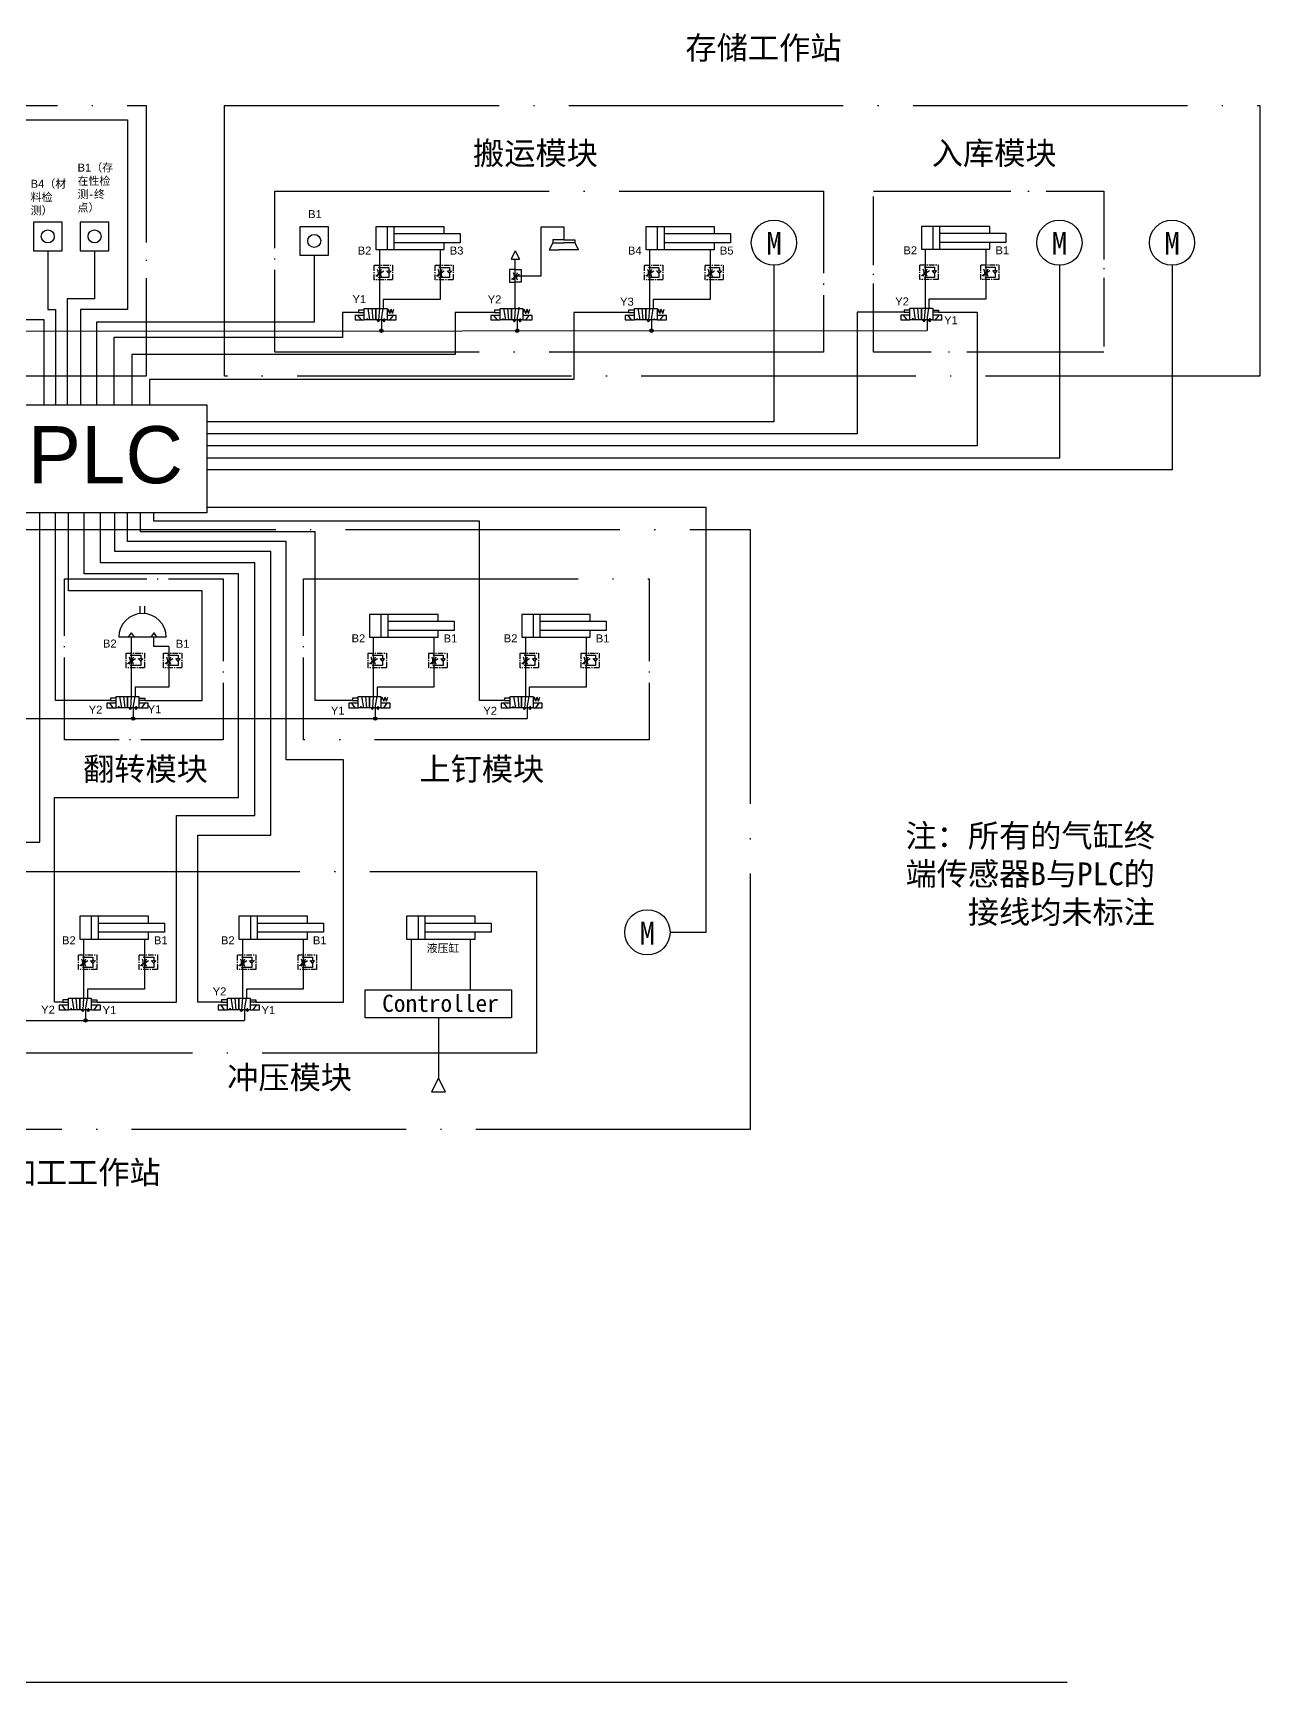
# Model space of a CAD drawing. Header units: inches. Extents: x 59 to 229, y -71 to 74.
# Drawn here: x 121.9 to 229.2, y -70.6 to 73.7 of the extents above; entities that cross this region are included whole.
import ezdxf

# ---------------------------------------------------------------- set-up
doc = ezdxf.new("R2010")
doc.units = ezdxf.units.IN
doc.header["$MEASUREMENT"] = 0
doc.linetypes.add('ACAD_ISO04W100', pattern=[30, 24, -3, 0, -3])
doc.layers.get('0').update_dxf_attribs({"lineweight": 25})
doc.layers.add('虚线', color=7, linetype='ACAD_ISO04W100', lineweight=25)
doc.styles.get("Standard").update_dxf_attribs({"font": 'arial.ttf'})

msp = doc.modelspace()

# ---------------------------------------------------------------- hatches: boundary and pattern name
h = msp.add_hatch(color=256)
h.dxf.hatch_style = 1
h.paths.add_polyline_path([(152.28, 53.18, 1), (152.18, 53.18, 1)])
h = msp.add_hatch(color=256)
h.dxf.hatch_style = 1
h.paths.add_polyline_path([(152.28, 52.28, 1), (152.18, 52.28, 1)])
h = msp.add_hatch(color=256)
h.dxf.hatch_style = 1
h.paths.add_polyline_path([(157.58, 53.18, 1), (157.48, 53.18, 1)])
h = msp.add_hatch(color=256)
h.dxf.hatch_style = 1
h.paths.add_polyline_path([(157.58, 52.28, 1), (157.48, 52.28, 1)])
h = msp.add_hatch(color=256)
h.dxf.hatch_style = 1
h.paths.add_polyline_path([(175.9, 53.18, 1), (175.8, 53.18, 1)])
h = msp.add_hatch(color=256)
h.dxf.hatch_style = 1
h.paths.add_polyline_path([(175.9, 52.28, 1), (175.8, 52.28, 1)])
h = msp.add_hatch(color=256)
h.dxf.hatch_style = 1
h.paths.add_polyline_path([(181.2, 53.18, 1), (181.1, 53.18, 1)])
h = msp.add_hatch(color=256)
h.dxf.hatch_style = 1
h.paths.add_polyline_path([(181.2, 52.28, 1), (181.1, 52.28, 1)])
h = msp.add_hatch(color=256)
h.dxf.hatch_style = 1
h.paths.add_polyline_path([(200, 53.2, 1), (199.9, 53.2, 1)])
h = msp.add_hatch(color=256)
h.dxf.hatch_style = 1
h.paths.add_polyline_path([(200, 52.3, 1), (199.9, 52.3, 1)])
h = msp.add_hatch(color=256)
h.dxf.hatch_style = 1
h.paths.add_polyline_path([(205.3, 53.2, 1), (205.2, 53.2, 1)])
h = msp.add_hatch(color=256)
h.dxf.hatch_style = 1
h.paths.add_polyline_path([(205.3, 52.3, 1), (205.2, 52.3, 1)])
h = msp.add_hatch(color=256)
h.dxf.hatch_style = 1
h.paths.add_polyline_path([(152.55, 47.64, 1), (152.25, 47.64, 1)])
h = msp.add_hatch(color=256)
h.dxf.hatch_style = 1
h.paths.add_polyline_path([(164.43, 47.64, 1), (164.13, 47.64, 1)])
h = msp.add_hatch(color=256)
h.dxf.hatch_style = 1
h.paths.add_polyline_path([(176.17, 47.64, 1), (175.87, 47.64, 1)])
h = msp.add_hatch(color=256)
h.dxf.hatch_style = 1
h.paths.add_polyline_path([(130.58, 19.26, 1), (130.48, 19.26, 1)])
h = msp.add_hatch(color=256)
h.dxf.hatch_style = 1
h.paths.add_polyline_path([(133.85, 19.26, 1), (133.75, 19.26, 1)])
h = msp.add_hatch(color=256)
h.dxf.hatch_style = 1
h.paths.add_polyline_path([(151.74, 19.26, 1), (151.64, 19.26, 1)])
h = msp.add_hatch(color=256)
h.dxf.hatch_style = 1
h.paths.add_polyline_path([(157.04, 19.26, 1), (156.94, 19.26, 1)])
h = msp.add_hatch(color=256)
h.dxf.hatch_style = 1
h.paths.add_polyline_path([(165.04, 19.26, 1), (164.94, 19.26, 1)])
h = msp.add_hatch(color=256)
h.dxf.hatch_style = 1
h.paths.add_polyline_path([(170.35, 19.26, 1), (170.25, 19.26, 1)])
h = msp.add_hatch(color=256)
h.dxf.hatch_style = 1
h.paths.add_polyline_path([(130.58, 18.36, 1), (130.48, 18.36, 1)])
h = msp.add_hatch(color=256)
h.dxf.hatch_style = 1
h.paths.add_polyline_path([(133.85, 18.36, 1), (133.75, 18.36, 1)])
h = msp.add_hatch(color=256)
h.dxf.hatch_style = 1
h.paths.add_polyline_path([(151.74, 18.36, 1), (151.64, 18.36, 1)])
h = msp.add_hatch(color=256)
h.dxf.hatch_style = 1
h.paths.add_polyline_path([(157.04, 18.36, 1), (156.94, 18.36, 1)])
h = msp.add_hatch(color=256)
h.dxf.hatch_style = 1
h.paths.add_polyline_path([(165.04, 18.36, 1), (164.94, 18.36, 1)])
h = msp.add_hatch(color=256)
h.dxf.hatch_style = 1
h.paths.add_polyline_path([(170.35, 18.36, 1), (170.25, 18.36, 1)])
h = msp.add_hatch(color=256)
h.dxf.hatch_style = 1
h.paths.add_polyline_path([(130.85, 13.71, 1), (130.55, 13.71, 1)])
h = msp.add_hatch(color=256)
h.dxf.hatch_style = 1
h.paths.add_polyline_path([(152.01, 13.71, 1), (151.71, 13.71, 1)])
h = msp.add_hatch(color=256)
h.dxf.hatch_style = 1
h.paths.add_polyline_path([(126.41, -7.16, 1), (126.31, -7.16, 1)])
h = msp.add_hatch(color=256)
h.dxf.hatch_style = 1
h.paths.add_polyline_path([(131.72, -7.16, 1), (131.62, -7.16, 1)])
h = msp.add_hatch(color=256)
h.dxf.hatch_style = 1
h.paths.add_polyline_path([(140.31, -7.16, 1), (140.21, -7.16, 1)])
h = msp.add_hatch(color=256)
h.dxf.hatch_style = 1
h.paths.add_polyline_path([(145.62, -7.16, 1), (145.52, -7.16, 1)])
h = msp.add_hatch(color=256)
h.dxf.hatch_style = 1
h.paths.add_polyline_path([(126.41, -8.06, 1), (126.31, -8.06, 1)])
h = msp.add_hatch(color=256)
h.dxf.hatch_style = 1
h.paths.add_polyline_path([(131.72, -8.06, 1), (131.62, -8.06, 1)])
h = msp.add_hatch(color=256)
h.dxf.hatch_style = 1
h.paths.add_polyline_path([(140.31, -8.06, 1), (140.21, -8.06, 1)])
h = msp.add_hatch(color=256)
h.dxf.hatch_style = 1
h.paths.add_polyline_path([(145.62, -8.06, 1), (145.52, -8.06, 1)])
h = msp.add_hatch(color=256)
h.dxf.hatch_style = 1
h.paths.add_polyline_path([(126.68, -12.7, 1), (126.38, -12.7, 1)])

# ---------------------------------------------------------------- linework, layer by layer
for p, q in [((73.52, 66.08), (130.2, 66.08)), ((130.2, 66.08), (130.2, 49.49)), ((151.9, 56.74), (151.9, 54.74)), ((157.9, 56.74), (151.9, 56.74)), ((152.9, 56.74), (152.9, 54.74)), ((153.5, 56.74), (153.5, 54.74)), ((157.9, 56.14), (157.9, 56.74)), ((175.52, 56.74), (175.52, 54.74)), ((181.52, 56.74), (175.52, 56.74)), ((176.52, 56.74), (176.52, 54.74)), ((177.12, 56.74), (177.12, 54.74)), ((181.52, 56.14), (181.52, 56.74)), ((199.62, 56.77), (199.62, 54.77)), ((205.62, 56.77), (199.62, 56.77)), ((200.62, 56.77), (200.62, 54.77)), ((201.22, 56.77), (201.22, 54.77)), ((205.62, 56.17), (205.62, 56.77)), ((153.5, 56.14), (159.29, 56.14)), ((159.29, 55.34), (153.5, 55.34)), ((157.9, 54.74), (157.9, 55.34)), ((159.29, 56.14), (159.29, 55.34)), ((177.12, 56.14), (182.92, 56.14)), ((182.92, 55.34), (177.12, 55.34)), ((181.52, 54.74), (181.52, 55.34)), ((182.92, 56.14), (182.92, 55.34)), ((201.22, 56.17), (207.01, 56.17)), ((207.01, 55.37), (201.22, 55.37)), ((205.62, 54.77), (205.62, 55.37)), ((207.01, 56.17), (207.01, 55.37)), ((123.23, 54.64), (123.23, 49.49)), ((127.32, 54.64), (127.32, 50.44)), ((151.9, 54.74), (157.9, 54.74)), ((152.23, 54.74), (152.23, 53.92)), ((152.23, 53.92), (152.23, 53.22)), ((157.53, 54.74), (157.53, 53.85)), ((157.53, 53.92), (157.53, 53.22)), ((157.53, 53.85), (157.53, 53.22)), ((175.52, 54.74), (181.52, 54.74)), ((175.85, 54.74), (175.85, 53.92)), ((175.85, 53.92), (175.85, 53.22)), ((181.15, 54.74), (181.15, 53.85)), ((181.15, 53.92), (181.15, 53.22)), ((181.15, 53.85), (181.15, 53.22)), ((199.62, 54.77), (205.62, 54.77)), ((199.95, 54.77), (199.95, 53.95)), ((199.95, 53.95), (199.95, 53.24)), ((205.25, 54.77), (205.25, 53.87)), ((205.25, 53.95), (205.25, 53.24)), ((205.25, 53.87), (205.25, 53.24)), ((151.9, 52.44), (152.6, 52.88)), ((152.23, 53.22), (152.23, 52.22)), ((152.23, 53.18), (153.05, 53.18)), ((153.05, 52.28), (152.23, 52.28)), ((152.23, 52.22), (152.23, 49.58)), ((153.05, 52.66), (152.84, 52.88)), ((153.05, 53.18), (153.05, 52.91)), ((153.05, 52.66), (153.25, 52.88)), ((153.05, 52.66), (153.05, 52.28)), ((157.21, 52.44), (157.9, 52.88)), ((157.53, 53.22), (157.53, 52.22)), ((157.53, 53.18), (158.35, 53.18)), ((158.35, 52.28), (157.53, 52.28)), ((157.53, 52.22), (157.53, 50.68)), ((158.35, 52.66), (158.15, 52.88)), ((158.35, 53.18), (158.35, 52.91)), ((158.35, 52.66), (158.56, 52.88)), ((158.35, 52.66), (158.35, 52.28)), ((163.79, 52.16), (164.48, 52.6)), ((175.52, 52.44), (176.22, 52.88)), ((175.85, 53.22), (175.85, 52.22)), ((175.85, 53.18), (176.67, 53.18)), ((176.67, 52.28), (175.85, 52.28)), ((175.85, 52.22), (175.85, 49.58)), ((176.67, 52.66), (176.46, 52.88)), ((176.67, 53.18), (176.67, 52.91)), ((176.67, 52.66), (176.88, 52.88)), ((176.67, 52.66), (176.67, 52.28)), ((180.83, 52.44), (181.52, 52.88)), ((181.15, 53.22), (181.15, 52.22)), ((181.15, 53.18), (181.97, 53.18)), ((181.97, 52.28), (181.15, 52.28)), ((181.15, 52.22), (181.15, 50.68)), ((181.97, 52.66), (181.77, 52.88)), ((181.97, 53.18), (181.97, 52.91)), ((181.97, 52.66), (182.18, 52.88)), ((181.97, 52.66), (181.97, 52.28)), ((186.73, 53.37), (186.73, 39.67)), ((199.62, 52.47), (200.32, 52.9)), ((199.95, 53.24), (199.95, 52.24)), ((199.95, 53.2), (200.77, 53.2)), ((200.77, 52.3), (199.95, 52.3)), ((199.95, 52.24), (199.95, 49.6)), ((200.77, 52.68), (200.56, 52.9)), ((200.77, 53.2), (200.77, 52.93)), ((200.77, 52.68), (200.97, 52.9)), ((200.77, 52.68), (200.77, 52.3)), ((204.93, 52.47), (205.62, 52.9)), ((205.25, 53.24), (205.25, 52.24)), ((205.25, 53.2), (206.07, 53.2)), ((206.07, 52.3), (205.25, 52.3)), ((205.25, 52.24), (205.25, 50.7)), ((206.07, 52.68), (205.87, 52.9)), ((206.07, 53.2), (206.07, 52.93)), ((206.07, 52.68), (206.28, 52.9)), ((206.07, 52.68), (206.07, 52.3)), ((211.69, 53.37), (211.69, 36.48)), ((221.54, 53.37), (221.54, 35.46)), ((146.53, 51.82), (146.53, 48.38)), ((157.53, 50.68), (157.53, 50.37)), ((181.15, 50.68), (181.15, 50.37)), ((205.25, 50.7), (205.25, 50.4)), ((123.23, 49.49), (123.9, 49.49)), ((123.9, 49.49), (123.9, 41.15)), ((124.93, 50.44), (124.93, 41.15)), ((127.32, 50.44), (124.93, 50.44)), ((130.2, 49.49), (126.09, 49.49)), ((126.09, 49.49), (126.09, 41.15)), ((148.99, 49.23), (148.99, 47.04)), ((150.9, 49.43), (150.4, 49.43)), ((150.4, 49.43), (150.4, 49.23)), ((150.4, 49.23), (150.9, 49.23)), ((150.9, 49.58), (151.9, 49.58)), ((150.9, 48.58), (150.9, 49.58)), ((151.4, 48.58), (151.23, 49.58)), ((151.56, 49.58), (151.65, 48.58)), ((151.9, 49.58), (151.9, 48.58)), ((151.9, 49.58), (152.9, 49.58)), ((151.9, 48.58), (151.9, 49.58)), ((152.23, 49.58), (152.15, 48.58)), ((152.4, 48.58), (152.56, 49.58)), ((157.53, 50.37), (152.56, 50.37)), ((152.56, 50.37), (152.56, 49.58)), ((152.9, 49.58), (152.9, 48.58)), ((158.84, 49.23), (158.84, 45.55)), ((162.78, 49.43), (162.28, 49.43)), ((162.28, 49.43), (162.28, 49.23)), ((162.28, 49.23), (162.78, 49.23)), ((162.78, 49.58), (163.78, 49.58)), ((162.78, 48.58), (162.78, 49.58)), ((163.28, 48.58), (163.11, 49.58)), ((163.44, 49.58), (163.53, 48.58)), ((163.78, 49.58), (163.78, 48.58)), ((163.78, 49.58), (164.78, 49.58)), ((163.78, 48.58), (163.78, 49.58)), ((164.11, 49.58), (164.03, 48.58)), ((164.28, 48.58), (164.44, 49.58)), ((164.39, 49.68), (164.44, 49.68)), ((164.44, 49.58), (164.44, 49.68)), ((164.44, 49.68), (164.49, 49.68)), ((164.78, 49.58), (164.78, 48.58)), ((174.02, 49.23), (169.22, 49.23)), ((169.22, 49.23), (169.22, 43.36)), ((174.52, 49.43), (174.02, 49.43)), ((174.02, 49.43), (174.02, 49.23)), ((174.02, 49.23), (174.52, 49.23)), ((174.52, 49.58), (175.52, 49.58)), ((174.52, 48.58), (174.52, 49.58)), ((175.02, 48.58), (174.85, 49.58)), ((175.18, 49.58), (175.27, 48.58)), ((175.52, 49.58), (175.52, 48.58)), ((175.52, 49.58), (176.52, 49.58)), ((175.52, 48.58), (175.52, 49.58)), ((175.85, 49.58), (175.77, 48.58)), ((176.02, 48.58), (176.18, 49.58)), ((181.15, 50.37), (176.18, 50.37)), ((176.18, 50.37), (176.18, 49.58)), ((176.52, 49.58), (176.52, 48.58)), ((198.12, 49.25), (194, 49.25)), ((194, 49.25), (194, 38.62)), ((198.62, 49.45), (198.12, 49.45)), ((198.12, 49.45), (198.12, 49.25)), ((198.12, 49.25), (198.62, 49.25)), ((198.62, 49.6), (199.62, 49.6)), ((198.62, 48.6), (198.62, 49.6)), ((199.12, 48.6), (198.95, 49.6)), ((199.28, 49.6), (199.37, 48.6)), ((199.62, 49.6), (199.62, 48.6)), ((199.62, 49.6), (200.62, 49.6)), ((199.62, 48.6), (199.62, 49.6)), ((199.95, 49.6), (199.87, 48.6)), ((200.12, 48.6), (200.28, 49.6)), ((205.25, 50.4), (200.28, 50.4)), ((200.28, 50.4), (200.28, 49.6)), ((200.62, 49.6), (200.62, 48.6)), ((200.62, 49.45), (201.12, 49.45)), ((201.12, 49.25), (200.62, 49.25)), ((201.12, 49.45), (201.12, 49.25)), ((201.12, 49.25), (204.49, 49.25)), ((204.49, 49.25), (204.49, 37.56)), ((66.54, 47.54), (200.12, 47.66)), ((119.3, 48.62), (122.87, 48.62)), ((122.87, 48.62), (122.87, 41.15)), ((146.53, 48.38), (127.5, 48.38)), ((127.5, 48.38), (127.5, 41.15)), ((150.65, 48.58), (150.35, 48.98)), ((151.9, 48.58), (150.9, 48.58)), ((151.1, 48.68), (151.15, 48.68)), ((151.15, 48.58), (151.15, 48.68)), ((151.15, 48.68), (151.2, 48.68)), ((152.9, 48.58), (151.9, 48.58)), ((152.15, 48.41), (152.03, 48.58)), ((152.15, 48.41), (152.26, 48.58)), ((152.4, 48.58), (152.4, 47.64)), ((152.65, 48.41), (152.53, 48.58)), ((152.6, 48.68), (152.65, 48.68)), ((152.65, 48.58), (152.65, 48.68)), ((152.65, 48.68), (152.7, 48.68)), ((152.65, 48.41), (152.76, 48.58)), ((153.15, 48.58), (153.45, 48.98)), ((162.54, 48.58), (162.23, 48.98)), ((163.78, 48.58), (162.78, 48.58)), ((162.98, 48.68), (163.03, 48.68)), ((163.03, 48.58), (163.03, 48.68)), ((163.03, 48.68), (163.08, 48.68)), ((164.78, 48.58), (163.78, 48.58)), ((164.03, 48.41), (163.92, 48.58)), ((164.03, 48.41), (164.15, 48.58)), ((164.28, 48.58), (164.28, 47.64)), ((164.53, 48.41), (164.42, 48.58)), ((164.48, 48.68), (164.53, 48.68)), ((164.53, 48.58), (164.53, 48.68)), ((164.53, 48.68), (164.58, 48.68)), ((164.53, 48.41), (164.65, 48.58)), ((165.03, 48.58), (165.33, 48.98)), ((174.27, 48.58), (173.97, 48.98)), ((175.52, 48.58), (174.52, 48.58)), ((174.72, 48.68), (174.77, 48.68)), ((174.77, 48.58), (174.77, 48.68)), ((174.77, 48.68), (174.82, 48.68)), ((176.52, 48.58), (175.52, 48.58)), ((175.77, 48.41), (175.65, 48.58)), ((175.77, 48.41), (175.89, 48.58)), ((176.02, 48.58), (176.02, 47.64)), ((176.22, 48.68), (176.27, 48.68)), ((176.27, 48.58), (176.27, 48.68)), ((176.27, 48.68), (176.32, 48.68)), ((176.77, 48.58), (177.07, 48.98)), ((198.37, 48.6), (198.07, 49)), ((199.62, 48.6), (198.62, 48.6)), ((198.82, 48.7), (198.87, 48.7)), ((198.87, 48.6), (198.87, 48.7)), ((198.87, 48.7), (198.92, 48.7)), ((200.62, 48.6), (199.62, 48.6)), ((199.87, 48.43), (199.75, 48.6)), ((199.87, 48.43), (199.99, 48.6)), ((200.12, 48.6), (200.12, 47.66)), ((200.37, 48.43), (200.25, 48.6)), ((200.32, 48.7), (200.37, 48.7)), ((200.37, 48.6), (200.37, 48.7)), ((200.37, 48.7), (200.42, 48.7)), ((200.37, 48.43), (200.49, 48.6)), ((200.87, 48.6), (201.17, 49)), ((148.99, 47.04), (129, 47.04)), ((129, 47.04), (129, 41.15)), ((158.84, 45.55), (130.58, 45.55)), ((130.58, 45.55), (130.58, 41.15)), ((169.22, 43.36), (132.12, 43.36)), ((132.12, 43.36), (132.12, 41.15)), ((119.59, 41.15), (137.14, 41.15)), ((137.14, 41.15), (137.14, 31.71)), ((186.73, 39.67), (137.14, 39.67)), ((194, 38.62), (137.14, 38.62)), ((204.49, 37.56), (137.14, 37.56)), ((211.69, 36.48), (137.14, 36.48)), ((221.54, 35.46), (137.14, 35.46)), ((137.14, 32.2), (180.81, 32.2)), ((180.81, -4.99), (180.81, 32.2)), ((137.14, 31.71), (119.59, 31.71)), ((122.54, 2.91), (122.54, 31.71)), ((123.9, 15.3), (123.9, 31.71)), ((125.04, 24.89), (125.04, 31.71)), ((126.41, 26.38), (126.41, 31.71)), ((127.85, 27.34), (127.85, 31.71)), ((129.09, 28.32), (129.09, 31.71)), ((130.19, 29.21), (130.19, 31.71)), ((131.33, 30.03), (131.33, 31.71)), ((132.51, 30.98), (132.51, 31.71)), ((160.99, 30.98), (132.51, 30.98)), ((160.99, 15.3), (160.99, 30.98)), ((144.06, 29.21), (130.19, 29.21)), ((146.62, 30.03), (131.33, 30.03)), ((144.06, 10.09), (144.06, 29.21)), ((146.62, 15.3), (146.62, 30.03)), ((142.73, 28.32), (129.09, 28.32)), ((142.73, 3.5), (142.73, 28.32)), ((139.89, 26.38), (126.41, 26.38)), ((141.32, 27.34), (127.85, 27.34)), ((139.89, 6.79), (139.89, 26.38)), ((141.32, 5.23), (141.32, 27.34)), ((136.74, 24.89), (125.04, 24.89)), ((136.74, 15.3), (136.74, 24.89)), ((131.31, 22.88), (131.31, 23.53)), ((131.7, 22.88), (131.7, 23.53)), ((151.36, 22.82), (151.36, 20.82)), ((157.36, 22.82), (151.36, 22.82)), ((152.36, 22.82), (152.36, 20.82)), ((152.96, 22.82), (152.96, 20.82)), ((152.96, 22.22), (158.75, 22.22)), ((157.36, 22.22), (157.36, 22.82)), ((158.75, 22.22), (158.75, 21.42)), ((164.67, 22.82), (164.67, 20.82)), ((170.67, 22.82), (164.67, 22.82)), ((165.67, 22.82), (165.67, 20.82)), ((166.27, 22.82), (166.27, 20.82)), ((166.27, 22.22), (172.06, 22.22)), ((170.67, 22.22), (170.67, 22.82)), ((172.06, 22.22), (172.06, 21.42)), ((133.58, 20.82), (129.43, 20.82)), ((130.53, 21.21), (130.27, 20.82)), ((130.53, 21.21), (130.79, 20.82)), ((130.53, 20.82), (130.53, 19.29)), ((132.49, 21.21), (132.23, 20.82)), ((132.49, 21.21), (132.74, 20.82)), ((132.49, 20), (132.49, 20.82)), ((151.36, 20.82), (157.36, 20.82)), ((151.69, 20.82), (151.69, 20)), ((158.75, 21.42), (152.96, 21.42)), ((156.99, 20.82), (156.99, 19.92)), ((157.36, 20.82), (157.36, 21.42)), ((164.67, 20.82), (170.67, 20.82)), ((164.99, 20.82), (164.99, 20)), ((172.06, 21.42), (166.27, 21.42)), ((170.3, 20.82), (170.3, 19.92)), ((170.67, 20.82), (170.67, 21.42)), ((130.21, 18.52), (130.9, 18.96)), ((130.53, 19.29), (130.53, 18.29)), ((130.53, 19.26), (131.35, 19.26)), ((131.35, 18.74), (131.14, 18.95)), ((131.35, 19.26), (131.35, 18.98)), ((131.35, 18.74), (131.56, 18.95)), ((133.8, 20), (132.49, 20)), ((133.48, 18.52), (134.17, 18.96)), ((133.8, 20), (133.8, 19.29)), ((133.8, 19.92), (133.8, 19.29)), ((133.8, 19.29), (133.8, 18.29)), ((133.8, 19.26), (134.62, 19.26)), ((134.62, 18.74), (134.41, 18.95)), ((134.62, 19.26), (134.62, 18.98)), ((134.62, 18.74), (134.83, 18.95)), ((151.36, 18.52), (152.05, 18.96)), ((151.69, 20), (151.69, 19.29)), ((151.69, 19.29), (151.69, 18.29)), ((151.69, 19.26), (152.51, 19.26)), ((152.51, 18.74), (152.3, 18.95)), ((152.51, 19.26), (152.51, 18.98)), ((152.51, 18.74), (152.71, 18.95)), ((156.67, 18.52), (157.36, 18.96)), ((156.99, 20), (156.99, 19.29)), ((156.99, 19.92), (156.99, 19.29)), ((156.99, 19.29), (156.99, 18.29)), ((156.99, 19.26), (157.81, 19.26)), ((157.81, 18.74), (157.61, 18.95)), ((157.81, 19.26), (157.81, 18.98)), ((157.81, 18.74), (158.02, 18.95)), ((164.67, 18.52), (165.36, 18.96)), ((164.99, 20), (164.99, 19.29)), ((164.99, 19.29), (164.99, 18.29)), ((164.99, 19.26), (165.81, 19.26)), ((165.81, 18.74), (165.61, 18.95)), ((165.81, 19.26), (165.81, 18.98)), ((165.81, 18.74), (166.02, 18.95)), ((169.98, 18.52), (170.67, 18.96)), ((170.3, 20), (170.3, 19.29)), ((170.3, 19.92), (170.3, 19.29)), ((170.3, 19.29), (170.3, 18.29)), ((170.3, 19.26), (171.12, 19.26)), ((171.12, 18.74), (170.91, 18.95)), ((171.12, 19.26), (171.12, 18.98)), ((171.12, 18.74), (171.33, 18.95)), ((131.35, 18.36), (130.53, 18.36)), ((130.53, 18.29), (130.53, 15.65)), ((131.35, 18.74), (131.35, 18.36)), ((134.62, 18.36), (133.8, 18.36)), ((133.8, 18.29), (133.8, 16.75)), ((134.62, 18.74), (134.62, 18.36)), ((152.51, 18.36), (151.69, 18.36)), ((151.69, 18.29), (151.69, 15.65)), ((152.51, 18.74), (152.51, 18.36)), ((157.81, 18.36), (156.99, 18.36)), ((156.99, 18.29), (156.99, 16.75)), ((157.81, 18.74), (157.81, 18.36)), ((165.81, 18.36), (164.99, 18.36)), ((164.99, 18.29), (164.99, 15.65)), ((165.81, 18.74), (165.81, 18.36)), ((171.12, 18.36), (170.3, 18.36)), ((170.3, 18.29), (170.3, 16.75)), ((171.12, 18.74), (171.12, 18.36)), ((133.8, 16.45), (130.86, 16.45)), ((130.86, 16.45), (130.86, 15.65)), ((133.8, 16.75), (133.8, 16.45)), ((156.99, 16.45), (152.02, 16.45)), ((152.02, 16.45), (152.02, 15.65)), ((156.99, 16.75), (156.99, 16.45)), ((170.3, 16.45), (165.32, 16.45)), ((165.32, 16.45), (165.32, 15.65)), ((170.3, 16.75), (170.3, 16.45)), ((128.7, 15.3), (123.9, 15.3)), ((128.95, 14.65), (128.65, 15.05)), ((129.2, 15.5), (128.7, 15.5)), ((128.7, 15.5), (128.7, 15.3)), ((128.7, 15.3), (129.2, 15.3)), ((129.2, 15.65), (130.2, 15.65)), ((129.2, 14.65), (129.2, 15.65)), ((130.2, 14.65), (129.2, 14.65)), ((129.4, 14.75), (129.45, 14.75)), ((129.45, 14.65), (129.45, 14.75)), ((129.45, 14.75), (129.5, 14.75)), ((129.7, 14.65), (129.53, 15.65)), ((129.86, 15.65), (129.95, 14.65)), ((130.2, 15.65), (130.2, 14.65)), ((130.2, 15.65), (131.2, 15.65)), ((130.2, 14.65), (130.2, 15.65)), ((131.2, 14.65), (130.2, 14.65)), ((130.45, 14.49), (130.33, 14.65)), ((130.53, 15.65), (130.45, 14.65)), ((130.45, 14.49), (130.57, 14.65)), ((130.7, 14.65), (130.86, 15.65)), ((130.7, 14.65), (130.7, 13.71)), ((130.95, 14.49), (130.83, 14.65)), ((130.9, 14.75), (130.95, 14.75)), ((130.95, 14.65), (130.95, 14.75)), ((130.95, 14.75), (131, 14.75)), ((130.95, 14.49), (131.07, 14.65)), ((131.2, 15.65), (131.2, 14.65)), ((131.2, 15.5), (131.7, 15.5)), ((131.7, 15.3), (131.2, 15.3)), ((131.45, 14.65), (131.75, 15.05)), ((131.7, 15.5), (131.7, 15.3)), ((131.7, 15.3), (136.74, 15.3)), ((149.86, 15.3), (146.62, 15.3)), ((150.11, 14.65), (149.81, 15.05)), ((150.36, 15.5), (149.86, 15.5)), ((149.86, 15.5), (149.86, 15.3)), ((149.86, 15.3), (150.36, 15.3)), ((150.36, 15.65), (151.36, 15.65)), ((150.36, 14.65), (150.36, 15.65)), ((151.36, 14.65), (150.36, 14.65)), ((150.56, 14.75), (150.61, 14.75)), ((150.61, 14.65), (150.61, 14.75)), ((150.61, 14.75), (150.66, 14.75)), ((150.86, 14.65), (150.69, 15.65)), ((151.02, 15.65), (151.11, 14.65)), ((151.36, 15.65), (151.36, 14.65)), ((151.36, 15.65), (152.36, 15.65)), ((151.36, 14.65), (151.36, 15.65)), ((152.36, 14.65), (151.36, 14.65)), ((151.61, 14.49), (151.49, 14.65)), ((151.69, 15.65), (151.61, 14.65)), ((151.61, 14.49), (151.72, 14.65)), ((151.86, 14.65), (152.02, 15.65)), ((151.86, 14.65), (151.86, 13.71)), ((152.11, 14.49), (151.99, 14.65)), ((152.06, 14.75), (152.11, 14.75)), ((152.11, 14.65), (152.11, 14.75)), ((152.11, 14.75), (152.16, 14.75)), ((152.11, 14.49), (152.22, 14.65)), ((152.36, 15.65), (152.36, 14.65)), ((152.6, 14.65), (152.91, 15.05)), ((163.16, 15.3), (160.99, 15.3)), ((163.42, 14.65), (163.12, 15.05)), ((163.66, 15.5), (163.16, 15.5)), ((163.16, 15.5), (163.16, 15.3)), ((163.16, 15.3), (163.66, 15.3)), ((163.66, 15.65), (164.66, 15.65)), ((163.66, 14.65), (163.66, 15.65)), ((164.66, 14.65), (163.66, 14.65)), ((163.86, 14.75), (163.91, 14.75)), ((163.91, 14.65), (163.91, 14.75)), ((163.91, 14.75), (163.96, 14.75)), ((164.16, 14.65), (163.99, 15.65)), ((164.32, 15.65), (164.41, 14.65)), ((164.66, 15.65), (164.66, 14.65)), ((164.66, 15.65), (165.66, 15.65)), ((164.66, 14.65), (164.66, 15.65)), ((165.66, 14.65), (164.66, 14.65)), ((164.91, 14.49), (164.8, 14.65)), ((164.99, 15.65), (164.91, 14.65)), ((164.91, 14.49), (165.03, 14.65)), ((165.16, 14.65), (165.32, 15.65)), ((165.16, 14.65), (165.16, 13.71)), ((165.41, 14.49), (165.3, 14.65)), ((165.36, 14.75), (165.41, 14.75)), ((165.41, 14.65), (165.41, 14.75)), ((165.41, 14.75), (165.46, 14.75)), ((165.41, 14.49), (165.53, 14.65)), ((165.66, 15.65), (165.66, 14.65)), ((165.91, 14.65), (166.21, 15.05)), ((66.39, 13.71), (165.16, 13.71)), ((149.09, 10.09), (144.06, 10.09)), ((149.09, -11.11), (149.09, 10.09)), ((123.81, -11.11), (123.81, 6.79)), ((123.81, 6.79), (139.89, 6.79)), ((134.49, -11.11), (134.49, 5.23)), ((134.49, 5.23), (141.32, 5.23)), ((100.41, 2.91), (122.54, 2.91)), ((136.34, -11.11), (136.34, 3.5)), ((136.34, 3.5), (142.73, 3.5)), ((126.03, -3.59), (126.03, -5.59)), ((132.03, -3.59), (126.03, -3.59)), ((127.03, -3.59), (127.03, -5.59)), ((127.63, -3.59), (127.63, -5.59)), ((127.63, -4.19), (133.43, -4.19)), ((132.03, -4.19), (132.03, -3.59)), ((133.43, -4.19), (133.43, -4.99)), ((139.94, -3.59), (139.94, -5.59)), ((145.94, -3.59), (139.94, -3.59)), ((140.94, -3.59), (140.94, -5.59)), ((141.54, -3.59), (141.54, -5.59)), ((141.54, -4.19), (147.33, -4.19)), ((145.94, -4.19), (145.94, -3.59)), ((147.33, -4.19), (147.33, -4.99)), ((154.61, -3.59), (154.61, -5.59)), ((160.61, -3.59), (154.61, -3.59)), ((155.61, -3.59), (155.61, -5.59)), ((156.21, -3.59), (156.21, -5.59)), ((156.21, -4.19), (162, -4.19)), ((160.61, -4.19), (160.61, -3.59)), ((162, -4.19), (162, -4.99)), ((126.03, -5.59), (132.03, -5.59)), ((126.36, -5.59), (126.36, -6.41)), ((133.43, -4.99), (127.63, -4.99)), ((131.67, -5.59), (131.67, -6.49)), ((132.03, -5.59), (132.03, -4.99)), ((139.94, -5.59), (145.94, -5.59)), ((140.26, -5.59), (140.26, -6.41)), ((147.33, -4.99), (141.54, -4.99)), ((145.57, -5.59), (145.57, -6.49)), ((145.94, -5.59), (145.94, -4.99)), ((154.61, -5.59), (160.61, -5.59)), ((155, -5.59), (155, -10.03)), ((162, -4.99), (156.21, -4.99)), ((160.15, -5.59), (160.15, -10.03)), ((160.61, -5.59), (160.61, -4.99)), ((177.63, -4.99), (180.81, -4.99)), ((126.36, -6.41), (126.36, -7.12)), ((126.36, -7.12), (126.36, -8.12)), ((126.36, -7.16), (127.18, -7.16)), ((127.18, -7.16), (127.18, -7.43)), ((131.67, -6.41), (131.67, -7.12)), ((131.67, -6.49), (131.67, -7.12)), ((131.67, -7.12), (131.67, -8.12)), ((131.67, -7.16), (132.49, -7.16)), ((132.49, -7.16), (132.49, -7.43)), ((140.26, -6.41), (140.26, -7.12)), ((140.26, -7.12), (140.26, -8.12)), ((140.26, -7.16), (141.08, -7.16)), ((141.08, -7.16), (141.08, -7.43)), ((145.57, -6.41), (145.57, -7.12)), ((145.57, -6.49), (145.57, -7.12)), ((145.57, -7.12), (145.57, -8.12)), ((145.57, -7.16), (146.39, -7.16)), ((146.39, -7.16), (146.39, -7.43)), ((126.04, -7.89), (126.73, -7.46)), ((127.18, -8.06), (126.36, -8.06)), ((126.36, -8.12), (126.36, -10.76)), ((127.18, -7.68), (126.97, -7.46)), ((127.18, -7.68), (127.39, -7.46)), ((127.18, -7.68), (127.18, -8.06)), ((131.34, -7.89), (132.03, -7.46)), ((132.49, -8.06), (131.67, -8.06)), ((131.67, -8.12), (131.67, -9.66)), ((132.49, -7.68), (132.28, -7.46)), ((132.49, -7.68), (132.69, -7.46)), ((132.49, -7.68), (132.49, -8.06)), ((139.94, -7.89), (140.63, -7.46)), ((141.08, -8.06), (140.26, -8.06)), ((140.26, -8.12), (140.26, -10.76)), ((141.08, -7.68), (140.87, -7.46)), ((141.08, -7.68), (141.29, -7.46)), ((141.08, -7.68), (141.08, -8.06)), ((145.24, -7.89), (145.94, -7.46)), ((146.39, -8.06), (145.57, -8.06)), ((145.57, -8.12), (145.57, -9.66)), ((146.39, -7.68), (146.18, -7.46)), ((146.39, -7.68), (146.59, -7.46)), ((146.39, -7.68), (146.39, -8.06)), ((131.67, -9.96), (126.69, -9.96)), ((126.69, -9.96), (126.69, -10.76)), ((131.67, -9.66), (131.67, -9.96)), ((145.57, -9.96), (140.59, -9.96)), ((140.59, -9.96), (140.59, -10.76)), ((145.57, -9.66), (145.57, -9.96)), ((124.53, -11.11), (123.81, -11.11)), ((124.78, -11.76), (124.48, -11.36)), ((125.03, -10.91), (124.53, -10.91)), ((124.53, -10.91), (124.53, -11.11)), ((124.53, -11.11), (125.03, -11.11)), ((125.03, -10.76), (126.03, -10.76)), ((125.03, -11.76), (125.03, -10.76)), ((125.53, -11.76), (125.36, -10.76)), ((125.69, -10.76), (125.78, -11.76)), ((126.03, -10.76), (126.03, -11.76)), ((126.03, -10.76), (127.03, -10.76)), ((126.03, -11.76), (126.03, -10.76)), ((126.36, -10.76), (126.28, -11.76)), ((126.53, -11.76), (126.69, -10.76)), ((127.03, -10.76), (127.03, -11.76)), ((127.03, -10.91), (127.53, -10.91)), ((127.53, -11.11), (127.03, -11.11)), ((127.28, -11.76), (127.58, -11.36)), ((127.53, -10.91), (127.53, -11.11)), ((127.53, -11.11), (134.49, -11.11)), ((138.43, -11.11), (136.34, -11.11)), ((138.68, -11.76), (138.38, -11.36)), ((138.93, -10.91), (138.43, -10.91)), ((138.43, -10.91), (138.43, -11.11)), ((138.43, -11.11), (138.93, -11.11)), ((138.93, -10.76), (139.93, -10.76)), ((138.93, -11.76), (138.93, -10.76)), ((139.43, -11.76), (139.26, -10.76)), ((139.59, -10.76), (139.68, -11.76)), ((139.93, -10.76), (139.93, -11.76)), ((139.93, -10.76), (140.93, -10.76)), ((139.93, -11.76), (139.93, -10.76)), ((140.26, -10.76), (140.18, -11.76)), ((140.43, -11.76), (140.59, -10.76)), ((140.93, -10.76), (140.93, -11.76)), ((140.93, -10.91), (141.43, -10.91)), ((141.43, -11.11), (140.93, -11.11)), ((141.18, -11.76), (141.48, -11.36)), ((141.43, -10.91), (141.43, -11.11)), ((141.43, -11.11), (149.09, -11.11)), ((66.39, -12.7), (140.43, -12.7)), ((126.03, -11.76), (125.03, -11.76)), ((125.23, -11.66), (125.28, -11.66)), ((125.28, -11.76), (125.28, -11.66)), ((125.28, -11.66), (125.33, -11.66)), ((127.03, -11.76), (126.03, -11.76)), ((126.28, -11.93), (126.16, -11.76)), ((126.28, -11.93), (126.4, -11.76)), ((126.53, -11.76), (126.53, -12.7)), ((126.78, -11.93), (126.66, -11.76)), ((126.73, -11.66), (126.78, -11.66)), ((126.78, -11.76), (126.78, -11.66)), ((126.78, -11.66), (126.83, -11.66)), ((126.78, -11.93), (126.9, -11.76)), ((139.93, -11.76), (138.93, -11.76)), ((139.13, -11.66), (139.18, -11.66)), ((139.18, -11.76), (139.18, -11.66)), ((139.18, -11.66), (139.23, -11.66)), ((140.93, -11.76), (139.93, -11.76)), ((140.18, -11.93), (140.06, -11.76)), ((140.18, -11.93), (140.3, -11.76)), ((140.43, -11.76), (140.43, -12.7)), ((140.68, -11.93), (140.56, -11.76)), ((140.63, -11.66), (140.68, -11.66)), ((140.68, -11.76), (140.68, -11.66)), ((140.68, -11.66), (140.73, -11.66)), ((140.68, -11.93), (140.8, -11.76)), ((157.38, -12.47), (157.38, -17.76)), ((113.58, -70.58), (212.36, -70.58))]:
    msp.add_line(p, q)
for points in [[(121.98, 54.64), (124.48, 54.64), (124.48, 57.14), (121.98, 57.14)], [(126.07, 54.64), (128.57, 54.64), (128.57, 57.14), (126.07, 57.14)], [(145.28, 54.24), (147.78, 54.24), (147.78, 56.74), (145.28, 56.74)], [(150.1, 48.58), (150.9, 48.58), (150.9, 48.98), (150.1, 48.98)], [(152.9, 48.58), (153.7, 48.58), (153.7, 48.98), (152.9, 48.98)], [(161.98, 48.58), (162.78, 48.58), (162.78, 48.98), (161.98, 48.98)], [(164.78, 48.58), (165.58, 48.58), (165.58, 48.98), (164.78, 48.98)], [(173.72, 48.58), (174.52, 48.58), (174.52, 48.98), (173.72, 48.98)], [(176.52, 48.58), (177.32, 48.58), (177.32, 48.98), (176.52, 48.98)], [(197.82, 48.6), (198.62, 48.6), (198.62, 49), (197.82, 49)], [(200.62, 48.6), (201.42, 48.6), (201.42, 49), (200.62, 49)], [(128.4, 14.65), (129.2, 14.65), (129.2, 15.05), (128.4, 15.05)], [(131.2, 14.65), (132, 14.65), (132, 15.05), (131.2, 15.05)], [(149.56, 14.65), (150.36, 14.65), (150.36, 15.05), (149.56, 15.05)], [(152.36, 14.65), (153.16, 14.65), (153.16, 15.05), (152.36, 15.05)], [(162.86, 14.65), (163.66, 14.65), (163.66, 15.05), (162.86, 15.05)], [(165.66, 14.65), (166.46, 14.65), (166.46, 15.05), (165.66, 15.05)], [(150.98, -10.03), (163.79, -10.03), (163.79, -12.47), (150.98, -12.47)], [(124.23, -11.76), (125.03, -11.76), (125.03, -11.36), (124.23, -11.36)], [(127.03, -11.76), (127.83, -11.76), (127.83, -11.36), (127.03, -11.36)], [(138.13, -11.76), (138.93, -11.76), (138.93, -11.36), (138.13, -11.36)], [(140.93, -11.76), (141.73, -11.76), (141.73, -11.36), (140.93, -11.36)]]:
    msp.add_lwpolyline(points, close=True)
for centre, radius in [((123.23, 55.89), 0.569), ((127.32, 55.89), 0.569), ((186.73, 55.34), 1.98), ((211.69, 55.34), 1.98), ((221.54, 55.34), 1.98), ((146.53, 55.49), 0.569), ((152.23, 53.18), 0.05), ((152.23, 52.28), 0.05), ((153.05, 52.81), 0.1), ((157.53, 53.18), 0.05), ((157.53, 52.28), 0.05), ((158.35, 52.81), 0.1), ((175.85, 53.18), 0.05), ((175.85, 52.28), 0.05), ((176.67, 52.81), 0.1), ((181.15, 53.18), 0.05), ((181.15, 52.28), 0.05), ((181.97, 52.81), 0.1), ((199.95, 53.2), 0.05), ((199.95, 52.3), 0.05), ((200.77, 52.83), 0.1), ((205.25, 53.2), 0.05), ((205.25, 52.3), 0.05), ((206.07, 52.83), 0.1), ((152.4, 47.64), 0.15), ((164.28, 47.64), 0.15), ((176.02, 47.64), 0.15), ((130.53, 19.26), 0.05), ((131.35, 18.88), 0.1), ((133.8, 19.26), 0.05), ((134.62, 18.88), 0.1), ((151.69, 19.26), 0.05), ((152.51, 18.88), 0.1), ((156.99, 19.26), 0.05), ((157.81, 18.88), 0.1), ((164.99, 19.26), 0.05), ((165.81, 18.88), 0.1), ((170.3, 19.26), 0.05), ((171.12, 18.88), 0.1), ((130.53, 18.36), 0.05), ((133.8, 18.36), 0.05), ((151.69, 18.36), 0.05), ((156.99, 18.36), 0.05), ((164.99, 18.36), 0.05), ((170.3, 18.36), 0.05), ((130.7, 13.71), 0.15), ((151.86, 13.71), 0.15), ((175.66, -4.99), 1.98), ((126.36, -7.16), 0.05), ((131.67, -7.16), 0.05), ((140.26, -7.16), 0.05), ((145.57, -7.16), 0.05), ((126.36, -8.06), 0.05), ((127.18, -7.53), 0.1), ((131.67, -8.06), 0.05), ((132.49, -7.53), 0.1), ((140.26, -8.06), 0.05), ((141.08, -7.53), 0.1), ((145.57, -8.06), 0.05), ((146.39, -7.53), 0.1), ((126.53, -12.7), 0.15)]:
    msp.add_circle(centre, radius)
for centre, radius, start, end in [((151.5, 52.68), 0.638, 331.3478, 28.6522), ((152.95, 52.68), 0.638, 151.3478, 208.6522), ((156.81, 52.68), 0.638, 331.3478, 28.6522), ((158.26, 52.68), 0.638, 151.3478, 208.6522), ((163.39, 52.4), 0.638, 331.3478, 28.6522), ((164.84, 52.4), 0.638, 151.3478, 208.6522), ((175.13, 52.68), 0.638, 331.3478, 28.6522), ((176.57, 52.68), 0.638, 151.3478, 208.6522), ((180.43, 52.68), 0.638, 331.3478, 28.6522), ((181.88, 52.68), 0.638, 151.3478, 208.6522), ((199.22, 52.71), 0.638, 331.3478, 28.6522), ((200.67, 52.71), 0.638, 151.3478, 208.6522), ((204.53, 52.71), 0.638, 331.3478, 28.6522), ((205.98, 52.71), 0.638, 151.3478, 208.6522), ((131.51, 20.82), 2.08, 0, 180), ((129.81, 18.76), 0.638, 331.3478, 28.6522), ((131.25, 18.76), 0.638, 151.3478, 208.6522), ((133.08, 18.76), 0.638, 331.3478, 28.6522), ((134.52, 18.76), 0.638, 151.3478, 208.6522), ((150.96, 18.76), 0.638, 331.3478, 28.6522), ((152.41, 18.76), 0.638, 151.3478, 208.6522), ((156.27, 18.76), 0.638, 331.3478, 28.6522), ((157.72, 18.76), 0.638, 151.3478, 208.6522), ((164.27, 18.76), 0.638, 331.3478, 28.6522), ((165.72, 18.76), 0.638, 151.3478, 208.6522), ((169.58, 18.76), 0.638, 331.3478, 28.6522), ((171.02, 18.76), 0.638, 151.3478, 208.6522), ((125.64, -7.65), 0.638, 331.3478, 28.6522), ((127.08, -7.65), 0.638, 151.3478, 208.6522), ((130.94, -7.65), 0.638, 331.3478, 28.6522), ((132.39, -7.65), 0.638, 151.3478, 208.6522), ((139.54, -7.65), 0.638, 331.3478, 28.6522), ((140.98, -7.65), 0.638, 151.3478, 208.6522), ((144.84, -7.65), 0.638, 331.3478, 28.6522), ((146.29, -7.65), 0.638, 151.3478, 208.6522)]:
    msp.add_arc(centre, radius, start, end)
for points in [[(152.43, 52.81), (152.6, 52.88), (152.46, 52.76)], [(157.73, 52.81), (157.9, 52.88), (157.77, 52.76)], [(164.31, 52.53), (164.48, 52.6), (164.35, 52.48)], [(176.05, 52.81), (176.22, 52.88), (176.08, 52.76)], [(181.35, 52.81), (181.52, 52.88), (181.39, 52.76)], [(200.15, 52.83), (200.32, 52.9), (200.18, 52.78)], [(205.45, 52.83), (205.62, 52.9), (205.49, 52.78)], [(151.23, 49.4), (151.23, 49.58), (151.29, 49.41)], [(152.5, 49.41), (152.56, 49.58), (152.56, 49.4)], [(163.12, 49.4), (163.11, 49.58), (163.17, 49.41)], [(164.38, 49.41), (164.44, 49.58), (164.44, 49.4)], [(174.85, 49.4), (174.85, 49.58), (174.91, 49.41)], [(176.12, 49.41), (176.18, 49.58), (176.18, 49.4)], [(198.95, 49.42), (198.95, 49.6), (199.01, 49.43)], [(200.22, 49.43), (200.28, 49.6), (200.28, 49.42)], [(151.66, 48.76), (151.65, 48.58), (151.6, 48.76)], [(152.19, 48.76), (152.15, 48.58), (152.13, 48.76)], [(163.55, 48.76), (163.53, 48.58), (163.49, 48.76)], [(164.08, 48.76), (164.03, 48.58), (164.02, 48.76)], [(175.28, 48.76), (175.27, 48.58), (175.22, 48.76)], [(175.82, 48.76), (175.77, 48.58), (175.76, 48.76)], [(199.38, 48.78), (199.37, 48.6), (199.32, 48.78)], [(199.91, 48.78), (199.87, 48.6), (199.85, 48.78)], [(130.73, 18.88), (130.9, 18.96), (130.76, 18.83)], [(134, 18.88), (134.17, 18.96), (134.03, 18.83)], [(151.89, 18.88), (152.05, 18.96), (151.92, 18.83)], [(157.19, 18.88), (157.36, 18.96), (157.22, 18.83)], [(165.19, 18.88), (165.36, 18.96), (165.23, 18.83)], [(170.5, 18.88), (170.67, 18.96), (170.53, 18.83)], [(129.53, 15.47), (129.53, 15.65), (129.59, 15.48)], [(129.96, 14.84), (129.95, 14.65), (129.9, 14.83)], [(130.5, 14.83), (130.45, 14.65), (130.44, 14.84)], [(130.8, 15.48), (130.86, 15.65), (130.86, 15.47)], [(150.69, 15.47), (150.69, 15.65), (150.75, 15.48)], [(151.12, 14.84), (151.11, 14.65), (151.06, 14.83)], [(151.65, 14.83), (151.61, 14.65), (151.59, 14.84)], [(151.96, 15.48), (152.02, 15.65), (152.02, 15.47)], [(164, 15.47), (163.99, 15.65), (164.05, 15.48)], [(164.43, 14.84), (164.41, 14.65), (164.37, 14.83)], [(164.96, 14.83), (164.91, 14.65), (164.9, 14.84)], [(165.26, 15.48), (165.32, 15.65), (165.32, 15.47)], [(126.56, -7.53), (126.73, -7.46), (126.59, -7.58)], [(131.87, -7.53), (132.03, -7.46), (131.9, -7.58)], [(140.46, -7.53), (140.63, -7.46), (140.49, -7.58)], [(145.77, -7.53), (145.94, -7.46), (145.8, -7.58)], [(125.36, -10.94), (125.36, -10.76), (125.42, -10.93)], [(126.63, -10.93), (126.69, -10.76), (126.69, -10.94)], [(139.26, -10.94), (139.26, -10.76), (139.32, -10.93)], [(140.53, -10.93), (140.59, -10.76), (140.59, -10.94)], [(125.79, -11.58), (125.78, -11.76), (125.73, -11.58)], [(126.33, -11.58), (126.28, -11.76), (126.27, -11.58)], [(139.69, -11.58), (139.68, -11.76), (139.63, -11.58)], [(140.23, -11.58), (140.18, -11.76), (140.17, -11.58)]]:
    msp.add_solid(points)
at = {"layer": '虚线'}
for p, q in [((69.97, 67.35), (131.82, 67.35)), ((143.08, 59.86), (191.06, 59.86)), ((166.36, 52.43), (166.36, 56.74)), ((166.36, 56.74), (168.35, 56.74)), ((168.35, 56.74), (168.35, 55.6)), ((167.39, 55.32), (167.07, 54.72)), ((168.35, 55.6), (167.39, 55.6)), ((167.39, 55.6), (167.39, 55.32)), ((167.39, 55.32), (168.35, 55.32)), ((168.35, 55.6), (169.31, 55.6)), ((169.31, 55.32), (168.35, 55.32)), ((169.31, 55.6), (169.31, 55.32)), ((169.31, 55.32), (169.63, 54.72)), ((146.53, 54.24), (146.53, 51.82)), ((164.11, 54.64), (163.75, 53.91)), ((163.75, 53.91), (164.48, 53.91)), ((164.11, 54.64), (164.48, 53.91)), ((164.11, 49.58), (164.11, 53.91)), ((167.07, 54.72), (167.95, 54.72)), ((169.63, 54.72), (167.95, 54.72)), ((164.11, 52.43), (166.36, 52.43)), ((150.4, 49.23), (148.99, 49.23)), ((152.9, 49.14), (153.02, 49.51)), ((153.14, 49.14), (153.02, 49.51)), ((153.14, 49.14), (153.26, 49.51)), ((153.38, 49.14), (153.26, 49.51)), ((153.38, 49.14), (153.5, 49.51)), ((162.28, 49.23), (158.84, 49.23)), ((164.78, 49.14), (164.9, 49.51)), ((165.02, 49.14), (164.9, 49.51)), ((165.02, 49.14), (165.14, 49.51)), ((165.27, 49.14), (165.14, 49.51)), ((165.27, 49.14), (165.39, 49.51)), ((176.52, 49.14), (176.64, 49.51)), ((176.76, 49.14), (176.64, 49.51)), ((176.76, 49.14), (176.88, 49.51)), ((177, 49.14), (176.88, 49.51)), ((177, 49.14), (177.12, 49.51)), ((191.06, 45.77), (143.08, 45.77)), ((131.82, 43.67), (69.97, 43.67)), ((145.6, 25.94), (175.81, 25.94)), ((152.36, 15.22), (152.48, 15.58)), ((152.6, 15.22), (152.48, 15.58)), ((152.6, 15.22), (152.72, 15.58)), ((152.84, 15.22), (152.72, 15.58)), ((152.84, 15.22), (152.96, 15.58)), ((165.66, 15.22), (165.78, 15.58)), ((165.9, 15.22), (165.78, 15.58)), ((165.9, 15.22), (166.03, 15.58)), ((166.15, 15.22), (166.03, 15.58)), ((166.15, 15.22), (166.27, 15.58)), ((175.81, 11.85), (145.6, 11.85)), ((157.38, -17.76), (156.78, -18.96)), ((157.38, -17.76), (157.98, -18.96)), ((156.78, -18.96), (157.98, -18.96))]:
    msp.add_line(p, q, dxfattribs=at)
at = {"layer": '虚线', "ltscale": 0.5}
for p, q in [((131.82, 67.35), (131.82, 43.67)), ((195.44, 59.86), (215.59, 59.86)), ((215.59, 45.77), (195.44, 45.77))]:
    msp.add_line(p, q, dxfattribs=at)
at = {"layer": '虚线', "ltscale": 0.3}
for p, q in [((143.08, 45.77), (143.08, 59.86)), ((191.06, 59.86), (191.06, 45.77)), ((145.6, 11.85), (145.6, 25.94)), ((175.81, 25.94), (175.81, 11.85))]:
    msp.add_line(p, q, dxfattribs=at)
at = {"layer": '虚线', "ltscale": 0.25}
for p, q in [((195.44, 45.77), (195.44, 59.86)), ((215.59, 59.86), (215.59, 45.77))]:
    msp.add_line(p, q, dxfattribs=at)
at = {"layer": '虚线', "ltscale": 0.02}
for p, q in [((199.5, 53.39), (201.1, 53.39)), ((199.5, 52.11), (199.5, 53.39)), ((201.1, 53.39), (201.1, 52.11)), ((204.81, 53.39), (206.4, 53.39)), ((204.81, 52.11), (204.81, 53.39)), ((206.4, 53.39), (206.4, 52.11)), ((151.78, 53.37), (153.38, 53.37)), ((151.78, 52.09), (151.78, 53.37)), ((153.38, 52.09), (151.78, 52.09)), ((153.38, 53.37), (153.38, 52.09)), ((157.09, 53.37), (158.68, 53.37)), ((157.09, 52.09), (157.09, 53.37)), ((158.68, 52.09), (157.09, 52.09)), ((158.68, 53.37), (158.68, 52.09)), ((175.4, 53.37), (177, 53.37)), ((175.4, 52.09), (175.4, 53.37)), ((177, 52.09), (175.4, 52.09)), ((177, 53.37), (177, 52.09)), ((180.71, 53.37), (182.3, 53.37)), ((180.71, 52.09), (180.71, 53.37)), ((182.3, 52.09), (180.71, 52.09)), ((182.3, 53.37), (182.3, 52.09)), ((201.1, 52.11), (199.5, 52.11)), ((206.4, 52.11), (204.81, 52.11)), ((130.09, 19.44), (131.68, 19.44)), ((130.09, 18.16), (130.09, 19.44)), ((131.68, 19.44), (131.68, 18.16)), ((133.36, 19.44), (134.95, 19.44)), ((133.36, 18.16), (133.36, 19.44)), ((134.95, 19.44), (134.95, 18.16)), ((151.24, 19.44), (152.84, 19.44)), ((151.24, 18.16), (151.24, 19.44)), ((152.84, 19.44), (152.84, 18.16)), ((156.55, 19.44), (158.14, 19.44)), ((156.55, 18.16), (156.55, 19.44)), ((158.14, 19.44), (158.14, 18.16)), ((164.55, 19.44), (166.14, 19.44)), ((164.55, 18.16), (164.55, 19.44)), ((166.14, 19.44), (166.14, 18.16)), ((169.86, 19.44), (171.45, 19.44)), ((169.86, 18.16), (169.86, 19.44)), ((171.45, 19.44), (171.45, 18.16)), ((131.68, 18.16), (130.09, 18.16)), ((134.95, 18.16), (133.36, 18.16)), ((152.84, 18.16), (151.24, 18.16)), ((158.14, 18.16), (156.55, 18.16)), ((166.14, 18.16), (164.55, 18.16)), ((171.45, 18.16), (169.86, 18.16)), ((125.92, -6.97), (127.51, -6.97)), ((125.92, -8.25), (125.92, -6.97)), ((127.51, -6.97), (127.51, -8.25)), ((131.22, -6.97), (132.82, -6.97)), ((131.22, -8.25), (131.22, -6.97)), ((132.82, -6.97), (132.82, -8.25)), ((139.82, -6.97), (141.41, -6.97)), ((139.82, -8.25), (139.82, -6.97)), ((141.41, -6.97), (141.41, -8.25)), ((145.12, -6.97), (146.72, -6.97)), ((145.12, -8.25), (145.12, -6.97)), ((146.72, -6.97), (146.72, -8.25)), ((127.51, -8.25), (125.92, -8.25)), ((132.82, -8.25), (131.22, -8.25)), ((141.41, -8.25), (139.82, -8.25)), ((146.72, -8.25), (145.12, -8.25))]:
    msp.add_line(p, q, dxfattribs=at)
at = {"layer": '虚线'}
for points in [[(138.69, 67.35), (229.23, 67.35), (229.23, 43.67), (138.69, 43.67)], [(164.11, 53), (163.61, 53), (163.61, 51.88), (164.11, 51.88)], [(164.11, 53), (164.61, 53), (164.61, 51.88), (164.11, 51.88)], [(58.96, 30.24), (184.66, 30.24), (184.66, -22.24), (58.96, -22.24)], [(121.28, 0.33), (165.97, 0.33), (165.97, -15.57), (121.28, -15.57)]]:
    msp.add_lwpolyline(points, close=True, dxfattribs=at)
at = {"layer": '虚线', "ltscale": 0.3}
msp.add_lwpolyline([(124.69, 25.94), (138.57, 25.94), (138.57, 11.85), (124.69, 11.85)], close=True, dxfattribs=at)

# ---------------------------------------------------------------- texts
for s, width, heights, insert, char_height, attachment_point in [('{\\fSimSun|b1|i0|c134|p2;存储工作站}', 14.9843, [0], (192.63, 73.39), 2, 3), ('{\\fSimSun|b0|i0|c134|p2;搬运模块}', 14.9843, [0], (171.33, 64.17), 2, 3), ('{\\fSimSun|b0|i0|c134|p2;入库模块}', 14.9843, [0], (211.44, 64.17), 2, 3), ('B1{\\fSimSun|b0|i0|c134|p2;（存在性检测-终点）}', 3.379, [0], (125.83, 62.26), 0.7, 1), ('B4{\\fSimSun|b0|i0|c134|p2;（材料检测）}', 3.4259, [0], (121.73, 60.84), 0.7, 1), ('B1', 0.6954, [0], (145.99, 58.19), 0.7, 1), ('{\\fSimSun|b0|i0|c134|p2;M}', 2.0172, [0], (187.42, 56.28), 2, 3), ('{\\fSimSun|b0|i0|c134|p2;M}', 2.0172, [0], (212.38, 56.28), 2, 3), ('{\\fSimSun|b0|i0|c134|p2;M}', 2.0172, [0], (222.23, 56.28), 2, 3), ('B2', 0.6954, [0], (150.33, 55), 0.7, 1), ('B3', 0.6954, [0], (158.38, 55), 0.7, 1), ('B4', 0.6954, [0], (173.96, 55), 0.7, 1), ('B5', 0.6954, [0], (182, 55), 0.7, 1), ('B2', 0.6954, [0], (198.05, 55.02), 0.7, 1), ('B1', 0.6954, [0], (206.1, 55.02), 0.7, 1), ('Y1', 0.6954, [0], (151.07, 50.75), 0.7, 3), ('Y2', 0.6954, [0], (162.89, 50.73), 0.7, 3), ('Y3', 0.6954, [0], (174.47, 50.53), 0.7, 3), ('Y2', 0.6954, [0], (198.53, 50.55), 0.7, 3), ('Y1', 0.6954, [0], (201.61, 48.91), 0.7, 1), ('PLC', 0.6954, [0], (135.06, 39.29), 5, 3), ('B2', 0.6954, [0], (128.05, 20.62), 0.7, 1), ('B1', 0.6954, [0], (134.42, 20.6), 0.7, 1), ('B2', 0.6954, [0], (149.79, 21.08), 0.7, 1), ('B1', 0.6954, [0], (157.84, 21.07), 0.7, 1), ('B2', 0.6954, [0], (163.1, 21.08), 0.7, 1), ('B1', 0.6954, [0], (171.15, 21.07), 0.7, 1), ('Y2', 0.6954, [0], (128, 14.84), 0.7, 3), ('Y1', 0.6954, [0], (133.16, 14.87), 0.7, 3), ('Y1', 0.6954, [0], (149.18, 14.76), 0.7, 3), ('Y2', 0.6954, [0], (162.51, 14.74), 0.7, 3), ('{\\fSimSun|b0|i0|c134|p2;翻转模块}', 14.9843, [0], (137.23, 10.3), 2, 3), ('{\\fSimSun|b0|i0|c134|p2;上钉模块}', 14.9843, [0], (166.64, 10.3), 2, 3), ('{\\fSimSun|b0|i0|c134|p2;注：所有的气缸终  端传感器B与PLC的接线均未标注}', 24.1496, [14.71], (220.05, 4.46), 2, 3), ('{\\fSimSun|b0|i0|c134|p2;M}', 2.0172, [0], (176.34, -4.06), 2, 3), ('B2', 0.6954, [0], (124.47, -5.34), 0.7, 1), ('B1', 0.6954, [0], (132.51, -5.34), 0.7, 1), ('B2', 0.6954, [0], (138.37, -5.34), 0.7, 1), ('B1', 0.6954, [0], (146.41, -5.34), 0.7, 1), ('{\\fSimSun|b0|i0|c134|p2;液压缸}', 3.2384, [0], (159.22, -6.04), 0.7, 3), ('Y2', 0.6954, [0], (138.84, -9.81), 0.7, 3), ('Y2', 0.6954, [0], (123.84, -11.41), 0.7, 3), ('Y1', 0.6954, [0], (128.02, -11.45), 0.7, 1), ('Y1', 0.6954, [0], (141.92, -11.45), 0.7, 1), ('{\\fSimSun|b0|i0|c134|p2;Controller}', 14.9843, [0], (162.67, -10.45), 1.5, 3), ('{\\fSimSun|b0|i0|c134|p2;冲压模块}', 14.9843, [0], (149.83, -16.69), 2, 3), ('{\\fSimSun|b1|i0|c134|p2;冲压加工工作站}', 20.8894, [0], (133.1, -24.99), 2, 3)]:
    msp.add_mtext_dynamic_manual_height_columns(s, width=width, gutter_width=1, heights=heights, dxfattribs=dict(insert=insert, char_height=char_height, attachment_point=attachment_point))

doc.saveas('drawing.dxf')
